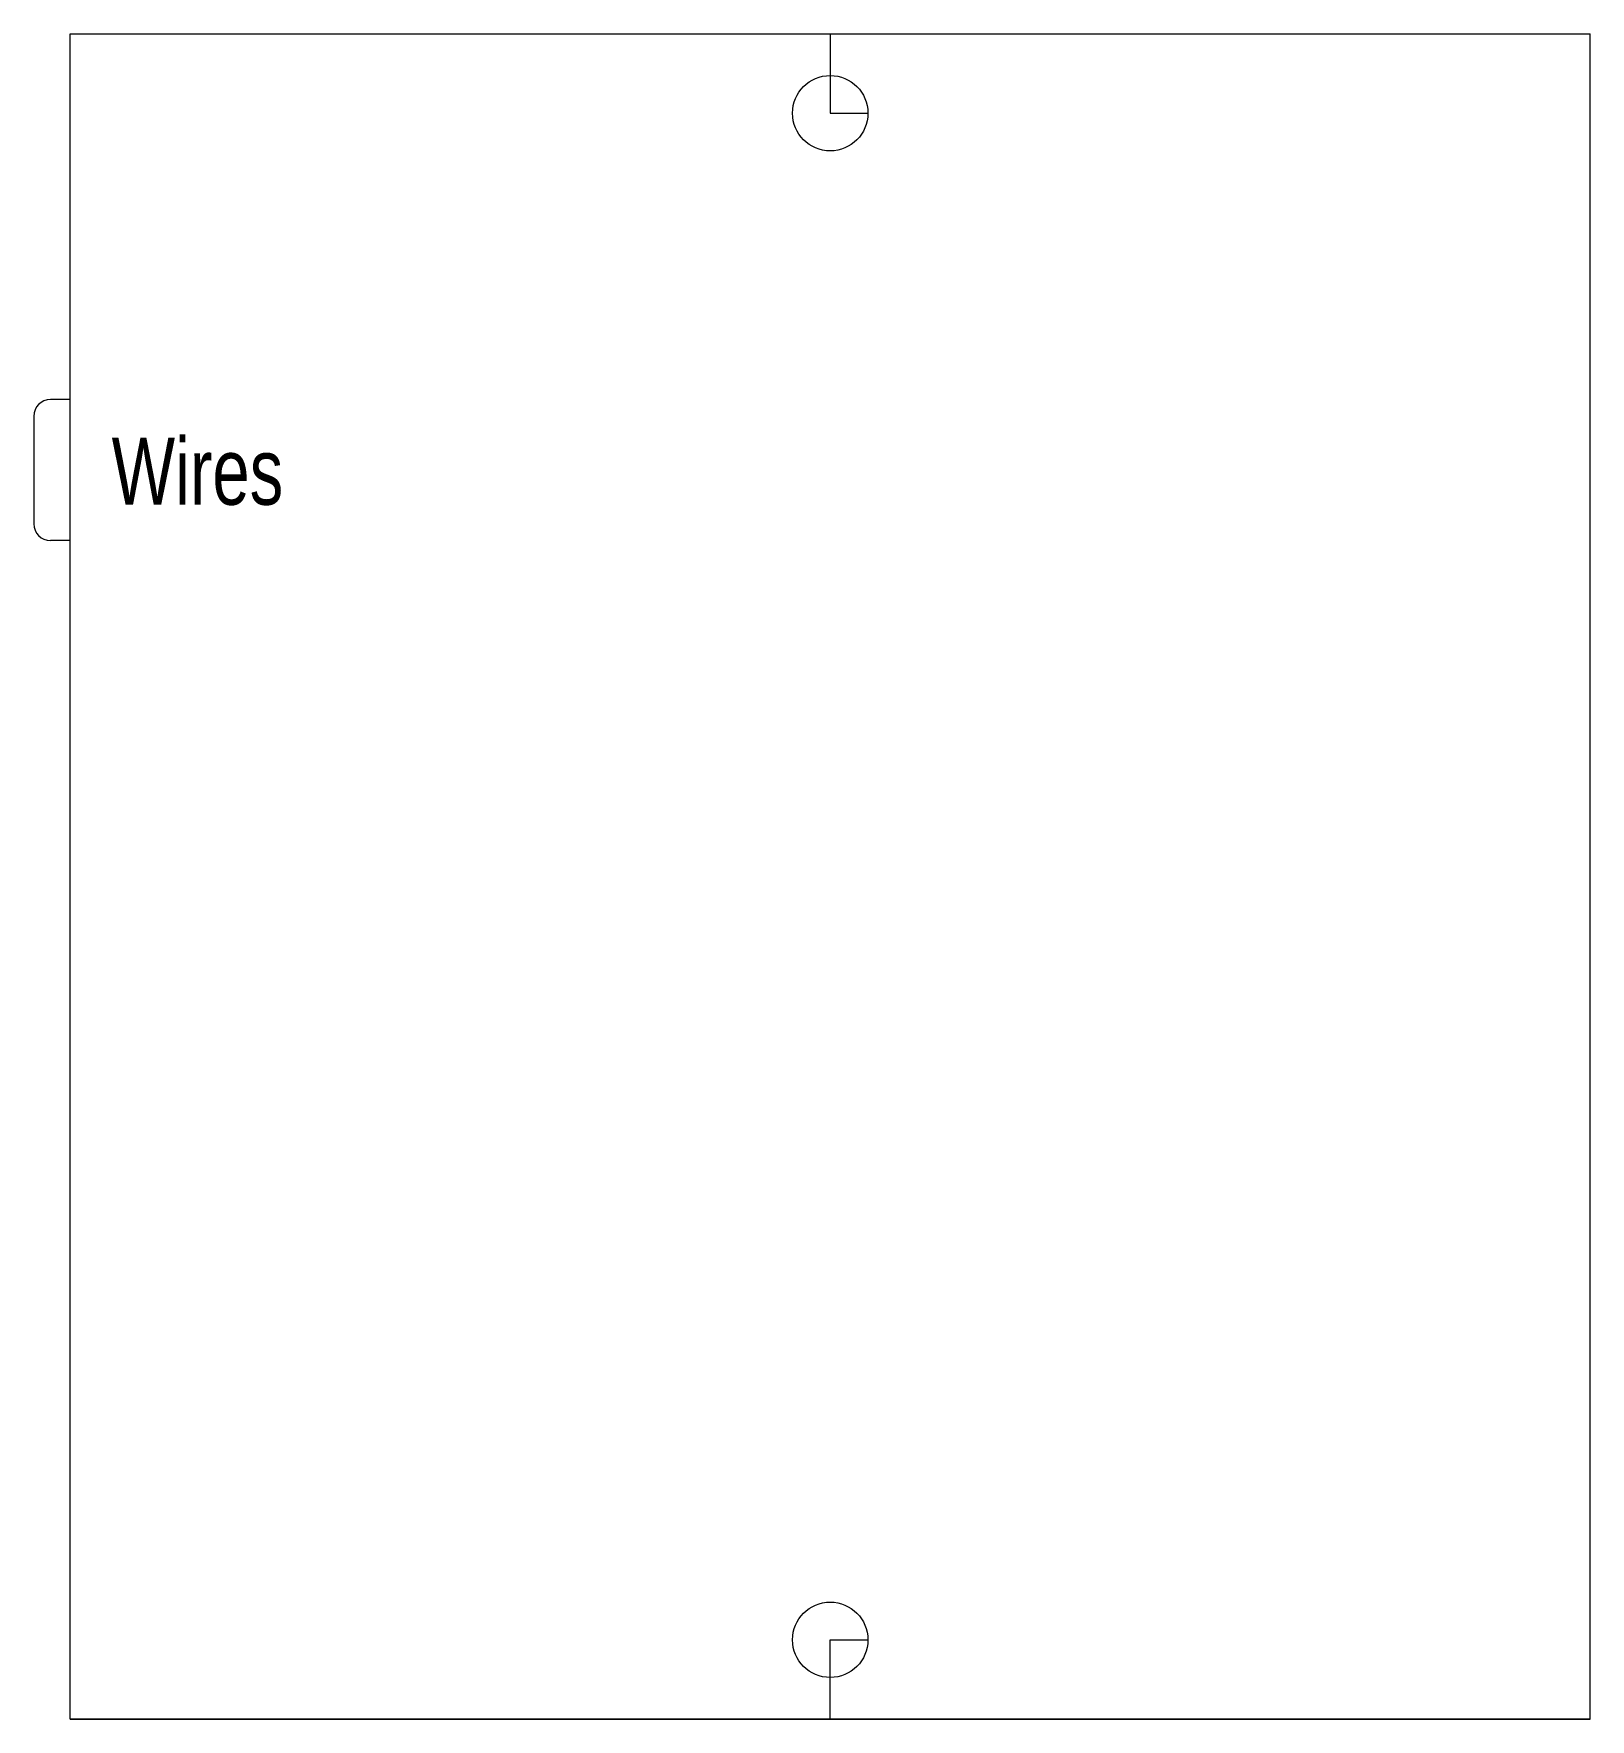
# Model space of a CAD drawing. Header units: inches. Extents: x -0.05 to 2.27, y 0 to 2.52.
import ezdxf

# ---------------------------------------------------------------- set-up
doc = ezdxf.new("R2010")
doc.units = ezdxf.units.IN
doc.layers.get('0').update_dxf_attribs({"linetype": 'CONTINUOUS', "lineweight": 0})
doc.styles.get("Standard").update_dxf_attribs({"font": 'txt', "width": 0.75})

msp = doc.modelspace()

# ---------------------------------------------------------------- linework, layer by layer
for p, q in [((0, 0), (0, 2.5175)), ((0, 2.5175), (2.27, 2.5175)), ((1.135, 2.5175), (1.135, 2.3988)), ((2.27, 0), (2.27, 2.5175)), ((1.135, 2.3988), (1.1912, 2.3988)), ((0, 1.971), (-0.0295, 1.971)), ((0, 1.971), (0, 1.971)), ((-0.0545, 1.946), (-0.0545, 1.7855)), ((0, 1.7605), (-0.0295, 1.7605)), ((1.135, 0), (1.135, 0.1187)), ((1.135, 0.1187), (1.1912, 0.1187)), ((0, 0), (2.27, 0)), ((2.27, 0), (0, 0))]:
    msp.add_line(p, q)
for centre in [(1.135, 2.3988), (1.135, 0.1187)]:
    msp.add_circle(centre, 0.0563)
for centre, start, end in [((-0.0295, 1.946), 90, 180), ((-0.0295, 1.7855), 180, 270)]:
    msp.add_arc(centre, 0.025, start, end)

# ---------------------------------------------------------------- texts
at = {"insert": (0.0619, 1.914), "char_height": 0.1, "width": 100, "attachment_point": 1}
msp.add_mtext('Wires', dxfattribs=at)

doc.saveas('drawing.dxf')
